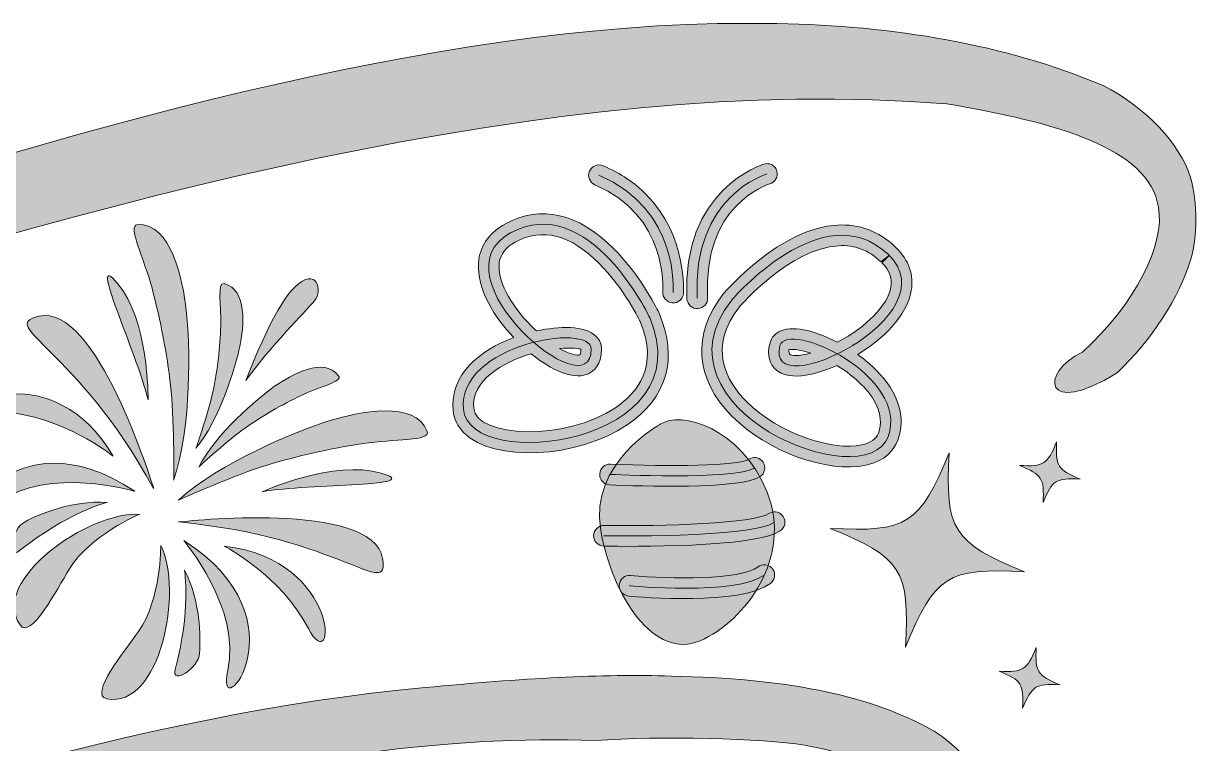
# Model space of a CAD drawing. Header units: inches. Extents: x 1.7 to 13.2, y -16.3 to -1.7.
# Drawn here: x 8.188 to 13.067, y -10.576 to -7.582 of the extents above; entities that cross this region are included whole.
import ezdxf

# ---------------------------------------------------------------- set-up
doc = ezdxf.new("R2010")
doc.units = ezdxf.units.IN
doc.header["$MEASUREMENT"] = 0
doc.layers.add('Layer 1', color=7, linetype='Continuous')

# ---------------------------------------------------------------- blocks, each defined once
blk = doc.blocks.new('block 5')
at = {"layer": 'Layer 1', "true_color": 0xffffff}
h = blk.add_hatch(color=7, dxfattribs=at)
h.dxf.hatch_style = 2
edge = h.paths.add_edge_path()
edge.add_spline(control_points=[(11.5405, -9.6815), (11.8612, -9.6981), (11.913, -9.6652), (12.0343, -9.3679), (12.0176, -9.6886), (12.0506, -9.7404), (12.3479, -9.8617), (12.0272, -9.845), (11.9754, -9.878), (11.8541, -10.1753), (11.8708, -9.8546), (11.8378, -9.8027), (11.5405, -9.6815)], knot_values=[0, 0, 0, 0, 1, 1, 1, 2, 2, 2, 3, 3, 3, 4, 4, 4, 4], degree=3, periodic=1)
h = blk.add_hatch(color=7, dxfattribs=at)
h.dxf.hatch_style = 2
edge = h.paths.add_edge_path()
edge.add_spline(control_points=[(12.3273, -9.42), (12.4275, -9.4253), (12.4437, -9.415), (12.4816, -9.322), (12.4764, -9.4223), (12.4867, -9.4385), (12.5796, -9.4764), (12.4794, -9.4712), (12.4632, -9.4814), (12.4253, -9.5744), (12.4305, -9.4741), (12.4202, -9.4579), (12.3273, -9.42)], knot_values=[0, 0, 0, 0, 1, 1, 1, 2, 2, 2, 3, 3, 3, 4, 4, 4, 4], degree=3, periodic=1)
h = blk.add_hatch(color=7, dxfattribs=at)
h.dxf.hatch_style = 2
edge = h.paths.add_edge_path()
edge.add_spline(control_points=[(12.2424, -10.2752), (12.3426, -10.2804), (12.3588, -10.2702), (12.3967, -10.1772), (12.3915, -10.2775), (12.4018, -10.2937), (12.4947, -10.3316), (12.3945, -10.3263), (12.3783, -10.3366), (12.3404, -10.4296), (12.3456, -10.3293), (12.3353, -10.3131), (12.2424, -10.2752)], knot_values=[0, 0, 0, 0, 1, 1, 1, 2, 2, 2, 3, 3, 3, 4, 4, 4, 4], degree=3, periodic=1)
at = {"layer": 'Layer 1', "lineweight": 0}
for points in [[(11.5405, -9.6815), (11.8612, -9.6981), (11.913, -9.6652), (12.0343, -9.3679), (12.0176, -9.6886), (12.0506, -9.7404), (12.3479, -9.8617), (12.0272, -9.845), (11.9754, -9.878), (11.8541, -10.1753), (11.8708, -9.8546), (11.8378, -9.8027), (11.5405, -9.6815)], [(12.3273, -9.42), (12.4275, -9.4253), (12.4437, -9.415), (12.4816, -9.322), (12.4764, -9.4223), (12.4867, -9.4385), (12.5796, -9.4764), (12.4794, -9.4712), (12.4632, -9.4814), (12.4253, -9.5744), (12.4305, -9.4741), (12.4202, -9.4579), (12.3273, -9.42)], [(12.2424, -10.2752), (12.3426, -10.2804), (12.3588, -10.2702), (12.3967, -10.1772), (12.3915, -10.2775), (12.4018, -10.2937), (12.4947, -10.3316), (12.3945, -10.3263), (12.3783, -10.3366), (12.3404, -10.4296), (12.3456, -10.3293), (12.3353, -10.3131), (12.2424, -10.2752)]]:
    blk.add_open_spline(points, degree=3, knots=[0, 0, 0, 0, 1, 1, 1, 2, 2, 2, 3, 3, 3, 4, 4, 4, 4], dxfattribs=at)
blk = doc.blocks.new('block 10')
at = {"layer": 'Layer 1', "true_color": 0x241726}
h = blk.add_hatch(color=250, dxfattribs=at)
h.dxf.hatch_style = 2
edge = h.paths.add_edge_path()
edge.add_spline(control_points=[(10.6405, -8.5185), (10.7562, -8.6347), (10.8262, -8.78), (10.8291, -8.7862), (10.91, -8.9745), (10.8627, -9.1391), (10.6966, -9.2513), (10.49, -9.3909), (10.1414, -9.4079), (10.0185, -9.2844), (9.9919, -9.2577), (9.9767, -9.226), (9.9734, -9.1904), (9.9593, -9.0416), (10.0843, -8.9413), (10.2256, -8.8886), (10.1207, -8.7783), (10.0666, -8.658), (10.0803, -8.5642), (10.0895, -8.5013), (10.1277, -8.45), (10.1909, -8.4157), (10.3383, -8.3356), (10.4939, -8.3711), (10.6405, -8.5185)], knot_values=[0, 0, 0, 0, 1, 1, 1, 2, 2, 2, 3, 3, 3, 4, 4, 4, 5, 5, 5, 6, 6, 6, 7, 7, 7, 8, 8, 8, 8], degree=3, periodic=1)
edge = h.paths.add_edge_path()
edge.add_spline(control_points=[(10.7508, -8.8216), (10.7507, -8.8215), (10.6844, -8.6845), (10.5795, -8.5791), (10.4609, -8.4599), (10.3439, -8.4304), (10.2319, -8.4912), (10.1924, -8.5128), (10.1706, -8.5406), (10.1654, -8.5766), (10.1552, -8.6464), (10.2065, -8.7477), (10.2993, -8.841), (10.3061, -8.8478), (10.3129, -8.8544), (10.3199, -8.8609), (10.4133, -8.8402), (10.5216, -8.8363), (10.5683, -8.8832), (10.5683, -8.8832), (10.5683, -8.8832), (10.5683, -8.8832), (10.5827, -8.8977), (10.5904, -8.916), (10.5905, -8.936), (10.5909, -9.003), (10.5563, -9.0289), (10.5357, -9.0384), (10.4604, -9.073), (10.3542, -9.0012), (10.2976, -8.9553), (10.1765, -8.991), (10.0483, -9.0691), (10.059, -9.1824), (10.0702, -9.304), (10.4403, -9.3206), (10.6485, -9.1799), (10.7391, -9.1188), (10.8303, -9.007), (10.7508, -8.8216), (10.7508, -8.8216), (10.7508, -8.8216), (10.7508, -8.8216)], knot_values=[0, 0, 0, 0, 1, 1, 1, 2, 2, 2, 3, 3, 3, 4, 4, 4, 5, 5, 5, 6, 6, 6, 7, 7, 7, 8, 8, 8, 9, 9, 9, 10, 10, 10, 11, 11, 11, 12, 12, 12, 13, 13, 13, 14, 14, 14, 14], degree=3, periodic=1)
edge = h.paths.add_edge_path()
edge.add_spline(control_points=[(10.4154, -8.9331), (10.4593, -8.9586), (10.49, -8.9648), (10.4998, -8.9602), (10.5011, -8.9596), (10.5046, -8.9529), (10.5045, -8.9365), (10.4994, -8.9348), (10.4676, -8.9289), (10.4154, -8.9331)], knot_values=[0, 0, 0, 0, 1, 1, 1, 2, 2, 2, 3, 3, 3, 3], degree=3, periodic=1)
at = {"layer": 'Layer 1', "lineweight": 0}
for points, knots in [([(10.7903, -8.8046), (10.7903, -8.8046), (10.5379, -8.2761), (10.2114, -8.4535), (9.8849, -8.6309), (10.5489, -9.1985), (10.5475, -8.9362), (10.5469, -8.8231), (9.9908, -8.9179), (10.0162, -9.1864), (10.0415, -9.4548), (11.0174, -9.3341), (10.7903, -8.8046)], [0, 0, 0, 0, 1, 1, 1, 2, 2, 2, 3, 3, 3, 4, 4, 4, 4]), ([(10.6405, -8.5185), (10.7562, -8.6347), (10.8262, -8.78), (10.8291, -8.7862), (10.91, -8.9745), (10.8627, -9.1391), (10.6966, -9.2513), (10.49, -9.3909), (10.1414, -9.4079), (10.0185, -9.2844), (9.9919, -9.2577), (9.9767, -9.226), (9.9734, -9.1904), (9.9593, -9.0416), (10.0843, -8.9413), (10.2256, -8.8886), (10.1207, -8.7783), (10.0666, -8.658), (10.0803, -8.5642), (10.0895, -8.5013), (10.1277, -8.45), (10.1909, -8.4157), (10.3383, -8.3356), (10.4939, -8.3711), (10.6405, -8.5185)], [0, 0, 0, 0, 1, 1, 1, 2, 2, 2, 3, 3, 3, 4, 4, 4, 5, 5, 5, 6, 6, 6, 7, 7, 7, 8, 8, 8, 8]), ([(10.7508, -8.8216), (10.7507, -8.8215), (10.6844, -8.6845), (10.5795, -8.5791), (10.4609, -8.4599), (10.3439, -8.4304), (10.2319, -8.4912), (10.1924, -8.5128), (10.1706, -8.5406), (10.1654, -8.5766), (10.1552, -8.6464), (10.2065, -8.7477), (10.2993, -8.841), (10.3061, -8.8478), (10.3129, -8.8544), (10.3199, -8.8609), (10.4133, -8.8402), (10.5216, -8.8363), (10.5683, -8.8832), (10.5683, -8.8832), (10.5683, -8.8832), (10.5683, -8.8832), (10.5827, -8.8977), (10.5904, -8.916), (10.5905, -8.936), (10.5909, -9.003), (10.5563, -9.0289), (10.5357, -9.0384), (10.4604, -9.073), (10.3542, -9.0012), (10.2976, -8.9553), (10.1765, -8.991), (10.0483, -9.0691), (10.059, -9.1824), (10.0702, -9.304), (10.4403, -9.3206), (10.6485, -9.1799), (10.7391, -9.1188), (10.8303, -9.007), (10.7508, -8.8216), (10.7508, -8.8216), (10.7508, -8.8216), (10.7508, -8.8216)], [0, 0, 0, 0, 1, 1, 1, 2, 2, 2, 3, 3, 3, 4, 4, 4, 5, 5, 5, 6, 6, 6, 7, 7, 7, 8, 8, 8, 9, 9, 9, 10, 10, 10, 11, 11, 11, 12, 12, 12, 13, 13, 13, 14, 14, 14, 14]), ([(10.4154, -8.9331), (10.4593, -8.9586), (10.49, -8.9648), (10.4998, -8.9602), (10.5011, -8.9596), (10.5046, -8.9529), (10.5045, -8.9365), (10.4994, -8.9348), (10.4676, -8.9289), (10.4154, -8.9331)], [0, 0, 0, 0, 1, 1, 1, 2, 2, 2, 3, 3, 3, 3])]:
    blk.add_open_spline(points, degree=3, knots=knots, dxfattribs=at)
blk = doc.blocks.new('block 11')
at = {"layer": 'Layer 1', "true_color": 0x241726}
h = blk.add_hatch(color=250, dxfattribs=at)
h.dxf.hatch_style = 2
edge = h.paths.add_edge_path()
edge.add_spline(control_points=[(11.8167, -8.5167), (11.8675, -8.5677), (11.8885, -8.6288), (11.8777, -8.6931), (11.8597, -8.7998), (11.7571, -8.8957), (11.6549, -8.9587), (11.6833, -8.9789), (11.7094, -9.0008), (11.732, -9.0236), (11.8247, -9.1167), (11.8564, -9.2204), (11.8213, -9.3153), (11.8076, -9.3523), (11.7735, -9.4003), (11.6893, -9.4186), (11.5285, -9.4536), (11.2784, -9.3621), (11.1317, -9.2146), (10.9776, -9.0597), (10.965, -8.8742), (11.0974, -8.7057), (11.1079, -8.6933), (11.3322, -8.4331), (11.5714, -8.4204), (11.6617, -8.4156), (11.7421, -8.446), (11.8106, -8.5107), (11.8108, -8.511), (11.8164, -8.5164), (11.8167, -8.5167)], knot_values=[0, 0, 0, 0, 1, 1, 1, 2, 2, 2, 3, 3, 3, 4, 4, 4, 5, 5, 5, 6, 6, 6, 7, 7, 7, 8, 8, 8, 9, 9, 9, 10, 10, 10, 10], degree=3, periodic=1)
edge = h.paths.add_edge_path()
edge.add_spline(control_points=[(11.5713, -8.9076), (11.6905, -8.8448), (11.7804, -8.7526), (11.7929, -8.6788), (11.7991, -8.6419), (11.7869, -8.6088), (11.7557, -8.5774), (11.7557, -8.5774), (11.7862, -8.547), (11.7862, -8.547), (11.7862, -8.547), (11.7514, -8.5732), (11.7514, -8.5732), (11.7001, -8.5246), (11.6427, -8.5027), (11.576, -8.5063), (11.3733, -8.5171), (11.166, -8.7576), (11.1639, -8.7601), (11.0317, -8.9285), (11.1065, -9.0674), (11.1926, -9.1539), (11.3299, -9.2919), (11.5549, -9.3599), (11.671, -9.3346), (11.7081, -9.3265), (11.7315, -9.31), (11.7406, -9.2854), (11.7699, -9.2064), (11.7189, -9.1323), (11.671, -9.0842), (11.6425, -9.0555), (11.6072, -9.0282), (11.5683, -9.0046), (11.5053, -9.0326), (11.3727, -9.08), (11.3107, -9.0178), (11.293, -8.9999), (11.2751, -8.9669), (11.2904, -8.9106), (11.2966, -8.8877), (11.3127, -8.8698), (11.3358, -8.8601), (11.3946, -8.8355), (11.4923, -8.8668), (11.5713, -8.9076)], knot_values=[0, 0, 0, 0, 1, 1, 1, 2, 2, 2, 3, 3, 3, 4, 4, 4, 5, 5, 5, 6, 6, 6, 7, 7, 7, 8, 8, 8, 9, 9, 9, 10, 10, 10, 11, 11, 11, 12, 12, 12, 13, 13, 13, 14, 14, 14, 15, 15, 15, 15], degree=3, periodic=1)
edge = h.paths.add_edge_path()
edge.add_spline(control_points=[(11.3717, -8.9571), (11.3789, -8.9643), (11.41, -8.9667), (11.46, -8.953), (11.4103, -8.9361), (11.3771, -8.9351), (11.3688, -8.9396), (11.3689, -8.9498), (11.3711, -8.9565), (11.3717, -8.9571)], knot_values=[0, 0, 0, 0, 1, 1, 1, 2, 2, 2, 3, 3, 3, 3], degree=3, periodic=1)
at = {"layer": 'Layer 1', "lineweight": 0}
for points, knots in [([(11.1312, -8.7322), (11.1312, -8.7322), (11.5112, -8.2864), (11.781, -8.542), (12.0508, -8.7975), (11.263, -9.175), (11.3319, -8.9219), (11.3616, -8.8127), (11.8745, -9.0475), (11.7809, -9.3004), (11.6873, -9.5533), (10.7754, -9.1853), (11.1312, -8.7322)], [0, 0, 0, 0, 1, 1, 1, 2, 2, 2, 3, 3, 3, 4, 4, 4, 4]), ([(11.8167, -8.5167), (11.8675, -8.5677), (11.8885, -8.6288), (11.8777, -8.6931), (11.8597, -8.7998), (11.7571, -8.8957), (11.6549, -8.9587), (11.6833, -8.9789), (11.7094, -9.0008), (11.732, -9.0236), (11.8247, -9.1167), (11.8564, -9.2204), (11.8213, -9.3153), (11.8076, -9.3523), (11.7735, -9.4003), (11.6893, -9.4186), (11.5285, -9.4536), (11.2784, -9.3621), (11.1317, -9.2146), (10.9776, -9.0597), (10.965, -8.8742), (11.0974, -8.7057), (11.1079, -8.6933), (11.3322, -8.4331), (11.5714, -8.4204), (11.6617, -8.4156), (11.7421, -8.446), (11.8106, -8.5107), (11.8108, -8.511), (11.8164, -8.5164), (11.8167, -8.5167)], [0, 0, 0, 0, 1, 1, 1, 2, 2, 2, 3, 3, 3, 4, 4, 4, 5, 5, 5, 6, 6, 6, 7, 7, 7, 8, 8, 8, 9, 9, 9, 10, 10, 10, 10]), ([(11.5713, -8.9076), (11.6905, -8.8448), (11.7804, -8.7526), (11.7929, -8.6788), (11.7991, -8.6419), (11.7869, -8.6088), (11.7557, -8.5774), (11.7557, -8.5774), (11.7862, -8.547), (11.7862, -8.547), (11.7862, -8.547), (11.7514, -8.5732), (11.7514, -8.5732), (11.7001, -8.5246), (11.6427, -8.5027), (11.576, -8.5063), (11.3733, -8.5171), (11.166, -8.7576), (11.1639, -8.7601), (11.0317, -8.9285), (11.1065, -9.0674), (11.1926, -9.1539), (11.3299, -9.2919), (11.5549, -9.3599), (11.671, -9.3346), (11.7081, -9.3265), (11.7315, -9.31), (11.7406, -9.2854), (11.7699, -9.2064), (11.7189, -9.1323), (11.671, -9.0842), (11.6425, -9.0555), (11.6072, -9.0282), (11.5683, -9.0046), (11.5053, -9.0326), (11.3727, -9.08), (11.3107, -9.0178), (11.293, -8.9999), (11.2751, -8.9669), (11.2904, -8.9106), (11.2966, -8.8877), (11.3127, -8.8698), (11.3358, -8.8601), (11.3946, -8.8355), (11.4923, -8.8668), (11.5713, -8.9076)], [0, 0, 0, 0, 1, 1, 1, 2, 2, 2, 3, 3, 3, 4, 4, 4, 5, 5, 5, 6, 6, 6, 7, 7, 7, 8, 8, 8, 9, 9, 9, 10, 10, 10, 11, 11, 11, 12, 12, 12, 13, 13, 13, 14, 14, 14, 15, 15, 15, 15]), ([(11.3717, -8.9571), (11.3789, -8.9643), (11.41, -8.9667), (11.46, -8.953), (11.4103, -8.9361), (11.3771, -8.9351), (11.3688, -8.9396), (11.3689, -8.9498), (11.3711, -8.9565), (11.3717, -8.9571)], [0, 0, 0, 0, 1, 1, 1, 2, 2, 2, 3, 3, 3, 3])]:
    blk.add_open_spline(points, degree=3, knots=knots, dxfattribs=at)
blk = doc.blocks.new('block 12')
at = {"layer": 'Layer 1', "true_color": 0x241726}
h = blk.add_hatch(color=250, dxfattribs=at)
h.dxf.hatch_style = 2
edge = h.paths.add_edge_path()
edge.add_spline(control_points=[(11.2561, -9.3998), (11.2581, -9.4018), (11.26, -9.4041), (11.2616, -9.4066), (11.2746, -9.4265), (11.2691, -9.4531), (11.2491, -9.4661), (11.1649, -9.5213), (10.749, -9.5062), (10.6235, -9.5002), (10.5998, -9.499), (10.5815, -9.4788), (10.5826, -9.4552), (10.5837, -9.4315), (10.6039, -9.4132), (10.6276, -9.4143), (10.8714, -9.4259), (11.1604, -9.4215), (11.2021, -9.3942), (11.2195, -9.3828), (11.242, -9.3856), (11.2561, -9.3998)], knot_values=[0, 0, 0, 0, 1, 1, 1, 2, 2, 2, 3, 3, 3, 4, 4, 4, 5, 5, 5, 6, 6, 6, 7, 7, 7, 7], degree=3, periodic=1)
at = {"layer": 'Layer 1', "lineweight": 0}
blk.add_open_spline([(11.2561, -9.3998), (11.2581, -9.4018), (11.26, -9.4041), (11.2616, -9.4066), (11.2746, -9.4265), (11.2691, -9.4531), (11.2491, -9.4661), (11.1649, -9.5213), (10.749, -9.5062), (10.6235, -9.5002), (10.5998, -9.499), (10.5815, -9.4788), (10.5826, -9.4552), (10.5837, -9.4315), (10.6039, -9.4132), (10.6276, -9.4143), (10.8714, -9.4259), (11.1604, -9.4215), (11.2021, -9.3942), (11.2195, -9.3828), (11.242, -9.3856), (11.2561, -9.3998)], degree=3, knots=[0, 0, 0, 0, 1, 1, 1, 2, 2, 2, 3, 3, 3, 4, 4, 4, 5, 5, 5, 6, 6, 6, 7, 7, 7, 7], dxfattribs=at)
blk.add_open_spline([(10.6256, -9.4572), (10.6256, -9.4572), (11.1464, -9.482), (11.2256, -9.4301)], degree=3, dxfattribs=at)
blk = doc.blocks.new('block 13')
at = {"layer": 'Layer 1', "true_color": 0x241726}
h = blk.add_hatch(color=250, dxfattribs=at)
h.dxf.hatch_style = 2
edge = h.paths.add_edge_path()
edge.add_spline(control_points=[(11.3398, -9.6256), (11.3417, -9.6276), (11.3436, -9.6298), (11.3451, -9.6321), (11.3583, -9.6519), (11.353, -9.6786), (11.3332, -9.6918), (11.2272, -9.7624), (10.7036, -9.7572), (10.5997, -9.7554), (10.576, -9.7549), (10.557, -9.7354), (10.5575, -9.7117), (10.5579, -9.6879), (10.5774, -9.6689), (10.6012, -9.6694), (10.8484, -9.6736), (11.2241, -9.6611), (11.2855, -9.6202), (11.3029, -9.6086), (11.3256, -9.6114), (11.3398, -9.6256)], knot_values=[0, 0, 0, 0, 1, 1, 1, 2, 2, 2, 3, 3, 3, 4, 4, 4, 5, 5, 5, 6, 6, 6, 7, 7, 7, 7], degree=3, periodic=1)
at = {"layer": 'Layer 1', "lineweight": 0}
blk.add_open_spline([(11.3398, -9.6256), (11.3417, -9.6276), (11.3436, -9.6298), (11.3451, -9.6321), (11.3583, -9.6519), (11.353, -9.6786), (11.3332, -9.6918), (11.2272, -9.7624), (10.7036, -9.7572), (10.5997, -9.7554), (10.576, -9.7549), (10.557, -9.7354), (10.5575, -9.7117), (10.5579, -9.6879), (10.5774, -9.6689), (10.6012, -9.6694), (10.8484, -9.6736), (11.2241, -9.6611), (11.2855, -9.6202), (11.3029, -9.6086), (11.3256, -9.6114), (11.3398, -9.6256)], degree=3, knots=[0, 0, 0, 0, 1, 1, 1, 2, 2, 2, 3, 3, 3, 4, 4, 4, 5, 5, 5, 6, 6, 6, 7, 7, 7, 7], dxfattribs=at)
blk.add_open_spline([(10.6004, -9.7124), (10.6004, -9.7124), (11.2092, -9.7228), (11.3094, -9.656)], degree=3, dxfattribs=at)
blk = doc.blocks.new('block 14')
at = {"layer": 'Layer 1', "true_color": 0x241726}
h = blk.add_hatch(color=250, dxfattribs=at)
h.dxf.hatch_style = 2
edge = h.paths.add_edge_path()
edge.add_spline(control_points=[(10.7748, -8.2922), (10.9476, -8.4658), (10.9309, -8.7018), (10.9306, -8.7047), (10.9287, -8.7284), (10.908, -8.7459), (10.8843, -8.744), (10.8607, -8.742), (10.8431, -8.7215), (10.8449, -8.6978), (10.8458, -8.6849), (10.8656, -8.3809), (10.563, -8.2532), (10.5413, -8.2442), (10.5308, -8.2187), (10.5401, -8.1968), (10.5493, -8.1749), (10.5745, -8.1647), (10.5964, -8.1739), (10.6713, -8.2055), (10.7296, -8.2468), (10.7748, -8.2922)], knot_values=[0, 0, 0, 0, 1, 1, 1, 2, 2, 2, 3, 3, 3, 4, 4, 4, 5, 5, 5, 6, 6, 6, 7, 7, 7, 7], degree=3, periodic=1)
at = {"layer": 'Layer 1', "lineweight": 0}
blk.add_open_spline([(10.7748, -8.2922), (10.9476, -8.4658), (10.9309, -8.7018), (10.9306, -8.7047), (10.9287, -8.7284), (10.908, -8.7459), (10.8843, -8.744), (10.8607, -8.742), (10.8431, -8.7215), (10.8449, -8.6978), (10.8458, -8.6849), (10.8656, -8.3809), (10.563, -8.2532), (10.5413, -8.2442), (10.5308, -8.2187), (10.5401, -8.1968), (10.5493, -8.1749), (10.5745, -8.1647), (10.5964, -8.1739), (10.6713, -8.2055), (10.7296, -8.2468), (10.7748, -8.2922)], degree=3, knots=[0, 0, 0, 0, 1, 1, 1, 2, 2, 2, 3, 3, 3, 4, 4, 4, 5, 5, 5, 6, 6, 6, 7, 7, 7, 7], dxfattribs=at)
blk.add_open_spline([(10.8878, -8.7012), (10.8878, -8.7012), (10.9162, -8.3555), (10.5797, -8.2135)], degree=3, dxfattribs=at)
blk = doc.blocks.new('block 15')
at = {"layer": 'Layer 1', "true_color": 0x241726}
h = blk.add_hatch(color=250, dxfattribs=at)
h.dxf.hatch_style = 2
edge = h.paths.add_edge_path()
edge.add_spline(control_points=[(11.2972, -9.8454), (11.2986, -9.8468), (11.3, -9.8484), (11.3012, -9.85), (11.3154, -9.8691), (11.3115, -9.896), (11.2925, -9.9103), (11.1665, -10.0043), (10.7498, -9.9674), (10.7028, -9.9629), (10.679, -9.9606), (10.6618, -9.9396), (10.664, -9.916), (10.6663, -9.8923), (10.6873, -9.875), (10.7109, -9.8773), (10.8761, -9.893), (11.1661, -9.8973), (11.241, -9.8413), (11.2584, -9.8284), (11.2824, -9.8305), (11.2972, -9.8454)], knot_values=[0, 0, 0, 0, 1, 1, 1, 2, 2, 2, 3, 3, 3, 4, 4, 4, 5, 5, 5, 6, 6, 6, 7, 7, 7, 7], degree=3, periodic=1)
at = {"layer": 'Layer 1', "lineweight": 0}
blk.add_open_spline([(11.2972, -9.8454), (11.2986, -9.8468), (11.3, -9.8484), (11.3012, -9.85), (11.3154, -9.8691), (11.3115, -9.896), (11.2925, -9.9103), (11.1665, -10.0043), (10.7498, -9.9674), (10.7028, -9.9629), (10.679, -9.9606), (10.6618, -9.9396), (10.664, -9.916), (10.6663, -9.8923), (10.6873, -9.875), (10.7109, -9.8773), (10.8761, -9.893), (11.1661, -9.8973), (11.241, -9.8413), (11.2584, -9.8284), (11.2824, -9.8305), (11.2972, -9.8454)], degree=3, knots=[0, 0, 0, 0, 1, 1, 1, 2, 2, 2, 3, 3, 3, 4, 4, 4, 5, 5, 5, 6, 6, 6, 7, 7, 7, 7], dxfattribs=at)
blk.add_open_spline([(10.7069, -9.9201), (10.7069, -9.9201), (11.1504, -9.9626), (11.2668, -9.8758)], degree=3, dxfattribs=at)
blk = doc.blocks.new('block 16')
at = {"layer": 'Layer 1', "true_color": 0x241726}
h = blk.add_hatch(color=250, dxfattribs=at)
h.dxf.hatch_style = 2
edge = h.paths.add_edge_path()
edge.add_spline(control_points=[(11.3078, -8.1777), (11.3127, -8.1826), (11.3165, -8.1888), (11.3186, -8.196), (11.3253, -8.2188), (11.3122, -8.2425), (11.2896, -8.2493), (11.2896, -8.2493), (11.2896, -8.2493), (11.2896, -8.2493), (11.2781, -8.2527), (11.0092, -8.3384), (11.0312, -8.7226), (11.0325, -8.7463), (11.0144, -8.7667), (10.9907, -8.768), (10.9669, -8.7694), (10.9467, -8.7512), (10.9453, -8.7275), (10.9193, -8.273), (11.2618, -8.1678), (11.2653, -8.1667), (11.2809, -8.1622), (11.2971, -8.1669), (11.3078, -8.1777)], knot_values=[0, 0, 0, 0, 1, 1, 1, 2, 2, 2, 3, 3, 3, 4, 4, 4, 5, 5, 5, 6, 6, 6, 7, 7, 7, 8, 8, 8, 8], degree=3, periodic=1)
at = {"layer": 'Layer 1', "lineweight": 0}
blk.add_open_spline([(11.3078, -8.1777), (11.3127, -8.1826), (11.3165, -8.1888), (11.3186, -8.196), (11.3253, -8.2188), (11.3122, -8.2425), (11.2896, -8.2493), (11.2896, -8.2493), (11.2896, -8.2493), (11.2896, -8.2493), (11.2781, -8.2527), (11.0092, -8.3384), (11.0312, -8.7226), (11.0325, -8.7463), (11.0144, -8.7667), (10.9907, -8.768), (10.9669, -8.7694), (10.9467, -8.7512), (10.9453, -8.7275), (10.9193, -8.273), (11.2618, -8.1678), (11.2653, -8.1667), (11.2809, -8.1622), (11.2971, -8.1669), (11.3078, -8.1777)], degree=3, knots=[0, 0, 0, 0, 1, 1, 1, 2, 2, 2, 3, 3, 3, 4, 4, 4, 5, 5, 5, 6, 6, 6, 7, 7, 7, 8, 8, 8, 8], dxfattribs=at)
blk.add_open_spline([(11.2774, -8.2081), (11.2774, -8.2081), (10.9639, -8.2995), (10.9882, -8.7251)], degree=3, dxfattribs=at)
blk = doc.blocks.new('block 9')
at = {"layer": 'Layer 1', "true_color": 0xffa115}
h = blk.add_hatch(color=40, dxfattribs=at)
h.dxf.hatch_style = 2
edge = h.paths.add_edge_path()
edge.add_spline(control_points=[(10.8343, -9.2488), (10.8343, -9.2488), (10.5378, -9.4091), (10.587, -9.689), (10.6362, -9.9689), (10.811, -10.2298), (10.9998, -10.1486), (11.1885, -10.0673), (11.3856, -9.8003), (11.2781, -9.5306), (11.1706, -9.261), (10.9162, -9.1911), (10.8343, -9.2488)], knot_values=[0, 0, 0, 0, 1, 1, 1, 2, 2, 2, 3, 3, 3, 4, 4, 4, 4], degree=3, periodic=1)
at = {"layer": 'Layer 1', "lineweight": 0}
blk.add_open_spline([(10.8343, -9.2488), (10.8343, -9.2488), (10.5378, -9.4091), (10.587, -9.689), (10.6362, -9.9689), (10.811, -10.2298), (10.9998, -10.1486), (11.1885, -10.0673), (11.3856, -9.8003), (11.2781, -9.5306), (11.1706, -9.261), (10.9162, -9.1911), (10.8343, -9.2488)], degree=3, knots=[0, 0, 0, 0, 1, 1, 1, 2, 2, 2, 3, 3, 3, 4, 4, 4, 4], dxfattribs=at)
at = {"layer": 'Layer 1'}
for name in ['block 14', 'block 16', 'block 10', 'block 11', 'block 12', 'block 13', 'block 15']:
    blk.add_blockref(name, (0, 0), dxfattribs=at)
blk = doc.blocks.new('block 27')
at = {"layer": 'Layer 1', "true_color": 0xffa115}
h = blk.add_hatch(color=40, dxfattribs=at)
h.dxf.hatch_style = 2
edge = h.paths.add_edge_path()
edge.add_spline(control_points=[(8.812, -9.4809), (8.8142, -9.4704), (8.8131, -9.2083), (8.7994, -9.0888), (8.7839, -8.9539), (8.7577, -8.8188), (8.7221, -8.6827), (8.6897, -8.5595), (8.6182, -8.4215), (8.6617, -8.4188), (8.8022, -8.4105), (8.8502, -8.6468), (8.8646, -8.7754), (8.8796, -8.9074), (8.8883, -9.264), (8.812, -9.4809)], knot_values=[0, 0, 0, 0, 1, 1, 1, 2, 2, 2, 3, 3, 3, 4, 4, 4, 5, 5, 5, 5], degree=3, periodic=1)
h = blk.add_hatch(color=40, dxfattribs=at)
h.dxf.hatch_style = 2
edge = h.paths.add_edge_path()
edge.add_spline(control_points=[(8.5792, -8.6635), (8.7073, -8.8153), (8.7059, -9.1345), (8.7058, -9.147), (8.6583, -8.9497), (8.4487, -8.5086), (8.5792, -8.6635)], knot_values=[0, 0, 0, 0, 1, 1, 1, 2, 2, 2, 2], degree=3, periodic=1)
h = blk.add_hatch(color=40, dxfattribs=at)
h.dxf.hatch_style = 2
edge = h.paths.add_edge_path()
edge.add_spline(control_points=[(9.3153, -8.6781), (9.4079, -8.5905), (9.4336, -8.6915), (9.3971, -8.7357), (9.3604, -8.7801), (9.2134, -8.9245), (9.1125, -9.0674), (9.1125, -9.0674), (9.223, -8.7657), (9.3153, -8.6781)], knot_values=[0, 0, 0, 0, 1, 1, 1, 2, 2, 2, 3, 3, 3, 3], degree=3, periodic=1)
h = blk.add_hatch(color=40, dxfattribs=at)
h.dxf.hatch_style = 2
edge = h.paths.add_edge_path()
edge.add_spline(control_points=[(9.0869, -8.9253), (9.07, -9.0098), (9.0021, -9.2309), (8.9047, -9.3485), (8.9084, -9.3425), (8.9619, -9.181), (8.9772, -9.1047), (8.9945, -9.0185), (9.0046, -8.9298), (9.0081, -8.8387), (9.0114, -8.7563), (8.991, -8.6564), (9.0214, -8.6639), (9.1196, -8.6879), (9.1036, -8.8433), (9.0869, -8.9253)], knot_values=[0, 0, 0, 0, 1, 1, 1, 2, 2, 2, 3, 3, 3, 4, 4, 4, 5, 5, 5, 5], degree=3, periodic=1)
h = blk.add_hatch(color=40, dxfattribs=at)
h.dxf.hatch_style = 2
edge = h.paths.add_edge_path()
edge.add_spline(control_points=[(8.252, -8.7994), (8.49, -8.741), (8.7225, -9.4948), (8.7289, -9.516), (8.4031, -8.9236), (8.0785, -8.8418), (8.252, -8.7994)], knot_values=[0, 0, 0, 0, 1, 1, 1, 2, 2, 2, 2], degree=3, periodic=1)
h = blk.add_hatch(color=40, dxfattribs=at)
h.dxf.hatch_style = 2
edge = h.paths.add_edge_path()
edge.add_spline(control_points=[(8.5609, -9.3819), (8.5521, -9.3751), (8.3496, -9.2146), (8.1077, -9.1979), (7.8617, -9.181), (8.3113, -8.9535), (8.5609, -9.3819)], knot_values=[0, 0, 0, 0, 1, 1, 1, 2, 2, 2, 2], degree=3, periodic=1)
h = blk.add_hatch(color=40, dxfattribs=at)
h.dxf.hatch_style = 2
edge = h.paths.add_edge_path()
edge.add_spline(control_points=[(9.4974, -9.0467), (9.5164, -9.0717), (9.4167, -9.0926), (9.3423, -9.1286), (9.2601, -9.1683), (9.183, -9.2127), (9.1108, -9.263), (9.047, -9.3077), (8.9202, -9.421), (8.9161, -9.4268), (8.9851, -9.2907), (9.1608, -9.1402), (9.2313, -9.0909), (9.3002, -9.0429), (9.4361, -8.9663), (9.4974, -9.0467)], knot_values=[0, 0, 0, 0, 1, 1, 1, 2, 2, 2, 3, 3, 3, 4, 4, 4, 5, 5, 5, 5], degree=3, periodic=1)
h = blk.add_hatch(color=40, dxfattribs=at)
h.dxf.hatch_style = 2
edge = h.paths.add_edge_path()
edge.add_spline(control_points=[(9.8656, -9.2788), (9.8807, -9.3197), (9.7254, -9.3092), (9.5996, -9.3287), (9.4606, -9.3503), (9.3263, -9.3801), (9.1964, -9.4198), (9.0813, -9.4549), (8.8405, -9.5585), (8.8317, -9.5648), (9.0003, -9.4081), (9.3307, -9.2739), (9.4576, -9.235), (9.5814, -9.1969), (9.8171, -9.1466), (9.8656, -9.2788)], knot_values=[0, 0, 0, 0, 1, 1, 1, 2, 2, 2, 3, 3, 3, 4, 4, 4, 5, 5, 5, 5], degree=3, periodic=1)
h = blk.add_hatch(color=40, dxfattribs=at)
h.dxf.hatch_style = 2
edge = h.paths.add_edge_path()
edge.add_spline(control_points=[(8.0827, -9.5746), (7.8718, -9.7291), (8.1374, -9.182), (8.65, -9.5275), (8.65, -9.5275), (8.2935, -9.42), (8.0827, -9.5746)], knot_values=[0, 0, 0, 0, 1, 1, 1, 2, 2, 2, 2], degree=3, periodic=1)
h = blk.add_hatch(color=40, dxfattribs=at)
h.dxf.hatch_style = 2
edge = h.paths.add_edge_path()
edge.add_spline(control_points=[(9.6742, -9.452), (9.8684, -9.5099), (9.3794, -9.4936), (9.18, -9.5291), (9.18, -9.5291), (9.48, -9.394), (9.6742, -9.452)], knot_values=[0, 0, 0, 0, 1, 1, 1, 2, 2, 2, 2], degree=3, periodic=1)
h = blk.add_hatch(color=40, dxfattribs=at)
h.dxf.hatch_style = 2
edge = h.paths.add_edge_path()
edge.add_spline(control_points=[(8.6694, -9.6232), (8.6694, -9.6232), (8.4646, -9.7094), (8.3785, -9.8504), (8.3255, -9.9372), (8.2181, -10.1468), (8.1739, -10.0832), (8.0447, -9.8966), (8.4634, -9.609), (8.6694, -9.6232)], knot_values=[0, 0, 0, 0, 1, 1, 1, 2, 2, 2, 3, 3, 3, 3], degree=3, periodic=1)
h = blk.add_hatch(color=40, dxfattribs=at)
h.dxf.hatch_style = 2
edge = h.paths.add_edge_path()
edge.add_spline(control_points=[(8.5351, -9.5736), (8.5351, -9.5736), (8.3692, -9.6162), (8.172, -9.774), (8.1198, -9.8159), (8.1348, -9.6847), (8.1944, -9.6537), (8.254, -9.6228), (8.3885, -9.5644), (8.5351, -9.5736)], knot_values=[0, 0, 0, 0, 1, 1, 1, 2, 2, 2, 3, 3, 3, 3], degree=3, periodic=1)
h = blk.add_hatch(color=40, dxfattribs=at)
h.dxf.hatch_style = 2
edge = h.paths.add_edge_path()
edge.add_spline(control_points=[(9.6803, -9.8063), (9.7103, -9.9822), (9.506, -9.7173), (8.8325, -9.655), (8.8516, -9.6527), (9.6386, -9.5645), (9.6803, -9.8063)], knot_values=[0, 0, 0, 0, 1, 1, 1, 2, 2, 2, 2], degree=3, periodic=1)
h = blk.add_hatch(color=40, dxfattribs=at)
h.dxf.hatch_style = 2
edge = h.paths.add_edge_path()
edge.add_spline(control_points=[(8.6659, -10.1098), (8.7609, -9.9744), (8.7581, -9.7522), (8.7581, -9.7522), (8.8534, -9.9353), (8.7569, -10.4342), (8.5339, -10.39), (8.458, -10.375), (8.6075, -10.1929), (8.6659, -10.1098)], knot_values=[0, 0, 0, 0, 1, 1, 1, 2, 2, 2, 3, 3, 3, 3], degree=3, periodic=1)
h = blk.add_hatch(color=40, dxfattribs=at)
h.dxf.hatch_style = 2
edge = h.paths.add_edge_path()
edge.add_spline(control_points=[(8.8538, -9.7318), (9.375, -10.064), (8.9792, -10.5259), (9.0368, -10.2708), (9.0944, -10.0159), (8.8538, -9.7318), (8.8538, -9.7318)], knot_values=[0, 0, 0, 0, 1, 1, 1, 2, 2, 2, 2], degree=3, periodic=1)
h = blk.add_hatch(color=40, dxfattribs=at)
h.dxf.hatch_style = 2
edge = h.paths.add_edge_path()
edge.add_spline(control_points=[(9.0223, -9.7553), (9.5152, -9.813), (9.486, -10.3163), (9.3722, -10.0976), (9.258, -9.8777), (9.0223, -9.7553), (9.0223, -9.7553)], knot_values=[0, 0, 0, 0, 1, 1, 1, 2, 2, 2, 2], degree=3, periodic=1)
h = blk.add_hatch(color=40, dxfattribs=at)
h.dxf.hatch_style = 2
edge = h.paths.add_edge_path()
edge.add_spline(control_points=[(8.9197, -10.2), (8.915, -10.267), (8.8008, -10.3331), (8.8183, -10.2684), (8.8843, -10.0247), (8.8573, -9.8557), (8.8573, -9.8557), (8.9241, -9.9863), (8.9243, -10.1329), (8.9197, -10.2)], knot_values=[0, 0, 0, 0, 1, 1, 1, 2, 2, 2, 3, 3, 3, 3], degree=3, periodic=1)
at = {"layer": 'Layer 1', "lineweight": 0}
for points, knots in [([(8.812, -9.4809), (8.8142, -9.4704), (8.8131, -9.2083), (8.7994, -9.0888), (8.7839, -8.9539), (8.7577, -8.8188), (8.7221, -8.6827), (8.6897, -8.5595), (8.6182, -8.4215), (8.6617, -8.4188), (8.8022, -8.4105), (8.8502, -8.6468), (8.8646, -8.7754), (8.8796, -8.9074), (8.8883, -9.264), (8.812, -9.4809)], [0, 0, 0, 0, 1, 1, 1, 2, 2, 2, 3, 3, 3, 4, 4, 4, 5, 5, 5, 5]), ([(8.5792, -8.6635), (8.7073, -8.8153), (8.7059, -9.1345), (8.7058, -9.147), (8.6583, -8.9497), (8.4487, -8.5086), (8.5792, -8.6635)], [0, 0, 0, 0, 1, 1, 1, 2, 2, 2, 2]), ([(9.3153, -8.6781), (9.4079, -8.5905), (9.4336, -8.6915), (9.3971, -8.7357), (9.3604, -8.7801), (9.2134, -8.9245), (9.1125, -9.0674), (9.1125, -9.0674), (9.223, -8.7657), (9.3153, -8.6781)], [0, 0, 0, 0, 1, 1, 1, 2, 2, 2, 3, 3, 3, 3]), ([(9.0869, -8.9253), (9.07, -9.0098), (9.0021, -9.2309), (8.9047, -9.3485), (8.9084, -9.3425), (8.9619, -9.181), (8.9772, -9.1047), (8.9945, -9.0185), (9.0046, -8.9298), (9.0081, -8.8387), (9.0114, -8.7563), (8.991, -8.6564), (9.0214, -8.6639), (9.1196, -8.6879), (9.1036, -8.8433), (9.0869, -8.9253)], [0, 0, 0, 0, 1, 1, 1, 2, 2, 2, 3, 3, 3, 4, 4, 4, 5, 5, 5, 5]), ([(8.252, -8.7994), (8.49, -8.741), (8.7225, -9.4948), (8.7289, -9.516), (8.4031, -8.9236), (8.0785, -8.8418), (8.252, -8.7994)], [0, 0, 0, 0, 1, 1, 1, 2, 2, 2, 2]), ([(8.5609, -9.3819), (8.5521, -9.3751), (8.3496, -9.2146), (8.1077, -9.1979), (7.8617, -9.181), (8.3113, -8.9535), (8.5609, -9.3819)], [0, 0, 0, 0, 1, 1, 1, 2, 2, 2, 2]), ([(9.4974, -9.0467), (9.5164, -9.0717), (9.4167, -9.0926), (9.3423, -9.1286), (9.2601, -9.1683), (9.183, -9.2127), (9.1108, -9.263), (9.047, -9.3077), (8.9202, -9.421), (8.9161, -9.4268), (8.9851, -9.2907), (9.1608, -9.1402), (9.2313, -9.0909), (9.3002, -9.0429), (9.4361, -8.9663), (9.4974, -9.0467)], [0, 0, 0, 0, 1, 1, 1, 2, 2, 2, 3, 3, 3, 4, 4, 4, 5, 5, 5, 5]), ([(9.8656, -9.2788), (9.8807, -9.3197), (9.7254, -9.3092), (9.5996, -9.3287), (9.4606, -9.3503), (9.3263, -9.3801), (9.1964, -9.4198), (9.0813, -9.4549), (8.8405, -9.5585), (8.8317, -9.5648), (9.0003, -9.4081), (9.3307, -9.2739), (9.4576, -9.235), (9.5814, -9.1969), (9.8171, -9.1466), (9.8656, -9.2788)], [0, 0, 0, 0, 1, 1, 1, 2, 2, 2, 3, 3, 3, 4, 4, 4, 5, 5, 5, 5]), ([(8.0827, -9.5746), (7.8718, -9.7291), (8.1374, -9.182), (8.65, -9.5275), (8.65, -9.5275), (8.2935, -9.42), (8.0827, -9.5746)], [0, 0, 0, 0, 1, 1, 1, 2, 2, 2, 2]), ([(9.6742, -9.452), (9.8684, -9.5099), (9.3794, -9.4936), (9.18, -9.5291), (9.18, -9.5291), (9.48, -9.394), (9.6742, -9.452)], [0, 0, 0, 0, 1, 1, 1, 2, 2, 2, 2]), ([(8.6694, -9.6232), (8.6694, -9.6232), (8.4646, -9.7094), (8.3785, -9.8504), (8.3255, -9.9372), (8.2181, -10.1468), (8.1739, -10.0832), (8.0447, -9.8966), (8.4634, -9.609), (8.6694, -9.6232)], [0, 0, 0, 0, 1, 1, 1, 2, 2, 2, 3, 3, 3, 3]), ([(8.5351, -9.5736), (8.5351, -9.5736), (8.3692, -9.6162), (8.172, -9.774), (8.1198, -9.8159), (8.1348, -9.6847), (8.1944, -9.6537), (8.254, -9.6228), (8.3885, -9.5644), (8.5351, -9.5736)], [0, 0, 0, 0, 1, 1, 1, 2, 2, 2, 3, 3, 3, 3]), ([(9.6803, -9.8063), (9.7103, -9.9822), (9.506, -9.7173), (8.8325, -9.655), (8.8516, -9.6527), (9.6386, -9.5645), (9.6803, -9.8063)], [0, 0, 0, 0, 1, 1, 1, 2, 2, 2, 2]), ([(8.6659, -10.1098), (8.7609, -9.9744), (8.7581, -9.7522), (8.7581, -9.7522), (8.8534, -9.9353), (8.7569, -10.4342), (8.5339, -10.39), (8.458, -10.375), (8.6075, -10.1929), (8.6659, -10.1098)], [0, 0, 0, 0, 1, 1, 1, 2, 2, 2, 3, 3, 3, 3]), ([(8.8538, -9.7318), (9.375, -10.064), (8.9792, -10.5259), (9.0368, -10.2708), (9.0944, -10.0159), (8.8538, -9.7318), (8.8538, -9.7318)], [0, 0, 0, 0, 1, 1, 1, 2, 2, 2, 2]), ([(9.0223, -9.7553), (9.5152, -9.813), (9.486, -10.3163), (9.3722, -10.0976), (9.258, -9.8777), (9.0223, -9.7553), (9.0223, -9.7553)], [0, 0, 0, 0, 1, 1, 1, 2, 2, 2, 2]), ([(8.9197, -10.2), (8.915, -10.267), (8.8008, -10.3331), (8.8183, -10.2684), (8.8843, -10.0247), (8.8573, -9.8557), (8.8573, -9.8557), (8.9241, -9.9863), (8.9243, -10.1329), (8.9197, -10.2)], [0, 0, 0, 0, 1, 1, 1, 2, 2, 2, 3, 3, 3, 3])]:
    blk.add_open_spline(points, degree=3, knots=knots, dxfattribs=at)
blk = doc.blocks.new('block 2')
at = {"layer": 'Layer 1', "true_color": 0xffffff}
h = blk.add_hatch(color=7, dxfattribs=at)
h.dxf.hatch_style = 2
edge = h.paths.add_edge_path()
edge.add_spline(control_points=[(11.9397, -10.506), (12.1212, -10.6015), (12.255, -10.8213), (12.3028, -10.9646), (12.3315, -11.0697), (12.3315, -11.2226), (12.3028, -11.3085), (12.2646, -11.4614), (12.1404, -11.6524), (11.997, -11.7766), (11.7487, -11.9964), (11.2423, -12.2449), (10.8792, -12.3213), (10.7073, -12.3595), (10.3729, -12.3499), (10.2868, -12.3117), (10.2582, -12.2927), (10.2582, -12.2449), (10.2868, -12.2257), (10.2965, -12.2162), (10.3155, -12.2162), (10.3824, -12.2257), (10.5066, -12.2449), (10.7551, -12.2352), (10.8983, -12.1971), (11.2518, -12.1015), (11.6245, -11.9105), (11.8538, -11.6907), (12.0735, -11.49), (12.1977, -11.2512), (12.1787, -11.0984), (12.1309, -10.8404), (11.8824, -10.6684), (11.4333, -10.5823), (11.2615, -10.5537), (10.8315, -10.5442), (10.5639, -10.5633), (8.118, -10.4772), (5.462, -12.2449), (2.567, -12.522), (2.4333, -12.5315), (2.3568, -12.522), (2.2996, -12.5123), (1.8696, -12.3881), (1.7262, -12.0059), (1.9269, -11.6334), (2.1562, -11.4709), (2.1084, -11.6047), (2.032, -11.7671), (1.8218, -12.1493), (2.2135, -12.4359), (2.5384, -12.3786), (4.5639, -12.0634), (7.5066, -10.5537), (9.8569, -10.3435), (10.2582, -10.3054), (10.5926, -10.2862), (10.8792, -10.2957), (11.3569, -10.3054), (11.6818, -10.3722), (11.9397, -10.506)], knot_values=[0, 0, 0, 0, 1, 1, 1, 2, 2, 2, 3, 3, 3, 4, 4, 4, 5, 5, 5, 6, 6, 6, 7, 7, 7, 8, 8, 8, 9, 9, 9, 10, 10, 10, 11, 11, 11, 12, 12, 12, 13, 13, 13, 14, 14, 14, 15, 15, 15, 16, 16, 16, 17, 17, 17, 18, 18, 18, 19, 19, 19, 20, 20, 20, 20], degree=3, periodic=1)
edge = h.paths.add_edge_path()
edge.add_spline(control_points=[(11.3188, -7.5824), (11.806, -7.5919), (12.2646, -7.6683), (12.6754, -7.8403), (12.8569, -7.9359), (12.9907, -8.0791), (13.0385, -8.2225), (13.0671, -8.3276), (13.0671, -8.471), (13.0385, -8.5664), (12.9907, -8.7193), (12.8761, -8.9008), (12.7327, -9.0346), (12.427, -9.2257), (12.4078, -9.0346), (12.5895, -8.9486), (12.8092, -8.7479), (12.9334, -8.4996), (12.9047, -8.3467), (12.8664, -8.0983), (12.4748, -7.9932), (12.0258, -7.9168), (8.7582, -7.6492), (4.3441, -10.0951), (2.4906, -9.9232), (1.8887, -9.9136), (1.7359, -9.4359), (1.9747, -9.0346), (2.3282, -8.4422), (3.2645, -8.0696), (3.6944, -8.576), (3.7422, -8.6238), (3.7422, -8.6525), (3.7135, -8.662), (3.6944, -8.6716), (3.6754, -8.662), (3.6467, -8.6333), (3.1307, -8.3467), (2.2804, -8.7575), (2.0702, -9.1589), (1.8696, -9.5697), (2.2135, -9.8371), (2.5766, -9.7798), (4.9461, -9.4168), (8.4429, -7.6397), (11.0703, -7.5824), (11.0703, -7.5824), (11.3188, -7.5824), (11.3188, -7.5824)], knot_values=[0, 0, 0, 0, 1, 1, 1, 2, 2, 2, 3, 3, 3, 4, 4, 4, 5, 5, 5, 6, 6, 6, 7, 7, 7, 8, 8, 8, 9, 9, 9, 10, 10, 10, 11, 11, 11, 12, 12, 12, 13, 13, 13, 14, 14, 14, 15, 15, 15, 16, 16, 16, 16], degree=3, periodic=1)
edge = h.paths.add_edge_path()
edge.add_spline(control_points=[(7.0098, -8.1747), (7.0098, -8.2034), (6.9429, -8.232), (6.9334, -8.2034), (6.9237, -8.1652), (6.4078, -8.3276), (5.3473, -8.7003), (4.4014, -9.0346), (4.1913, -9.1014), (3.6371, -9.2448), (3.1976, -9.3499), (2.9588, -9.3785), (2.8537, -9.3404), (2.825, -9.3307), (2.8154, -9.3212), (2.8154, -9.2831), (2.8154, -9.2639), (2.825, -9.2448), (2.8346, -9.2448), (2.8441, -9.2353), (2.8919, -9.2353), (2.9492, -9.2353), (3.1881, -9.2448), (3.7804, -9.0824), (5.032, -8.662), (5.4333, -8.5282), (5.8633, -8.3945), (5.9874, -8.3562), (6.79, -8.1174), (6.7805, -8.1174), (6.876, -8.1174), (6.9715, -8.1174), (7.0098, -8.1364), (7.0098, -8.1747)], knot_values=[0, 0, 0, 0, 1, 1, 1, 2, 2, 2, 3, 3, 3, 4, 4, 4, 5, 5, 5, 6, 6, 6, 7, 7, 7, 8, 8, 8, 9, 9, 9, 10, 10, 10, 11, 11, 11, 11], degree=3, periodic=1)
edge = h.paths.add_edge_path()
edge.add_spline(control_points=[(11.1659, -10.9836), (11.3283, -11.0409), (11.5098, -11.1748), (11.5384, -11.2704), (11.5576, -11.318), (11.5576, -11.3658), (11.5384, -11.4041), (11.5098, -11.4519), (11.4906, -11.4614), (11.4525, -11.4422), (11.4333, -11.4327), (11.4333, -11.4232), (11.443, -11.3754), (11.4525, -11.318), (11.4525, -11.318), (11.3856, -11.2607), (11.271, -11.1556), (11.1181, -11.0984), (10.8505, -11.0601), (10.4302, -11.0028), (9.8282, -11.0219), (9.1976, -11.1079), (8.4333, -11.2226), (7.0288, -11.5473), (6.9334, -11.6334), (6.9046, -11.662), (6.8856, -11.662), (6.8664, -11.6429), (6.8378, -11.6143), (6.8378, -11.5761), (6.876, -11.557), (7.0575, -11.4232), (8.4621, -11.0697), (9.2454, -10.9646), (9.6467, -10.9072), (10.0385, -10.8786), (10.3729, -10.8786), (10.7073, -10.8881), (10.9939, -10.9168), (11.1659, -10.9836)], knot_values=[0, 0, 0, 0, 1, 1, 1, 2, 2, 2, 3, 3, 3, 4, 4, 4, 5, 5, 5, 6, 6, 6, 7, 7, 7, 8, 8, 8, 9, 9, 9, 10, 10, 10, 11, 11, 11, 12, 12, 12, 13, 13, 13, 13], degree=3, periodic=1)
at = {"layer": 'Layer 1', "lineweight": 0}
for points, knots in [([(11.3188, -7.5824), (11.806, -7.5919), (12.2646, -7.6683), (12.6754, -7.8403), (12.8569, -7.9359), (12.9907, -8.0791), (13.0385, -8.2225), (13.0671, -8.3276), (13.0671, -8.471), (13.0385, -8.5664), (12.9907, -8.7193), (12.8761, -8.9008), (12.7327, -9.0346), (12.427, -9.2257), (12.4078, -9.0346), (12.5895, -8.9486), (12.8092, -8.7479), (12.9334, -8.4996), (12.9047, -8.3467), (12.8664, -8.0983), (12.4748, -7.9932), (12.0258, -7.9168), (8.7582, -7.6492), (4.3441, -10.0951), (2.4906, -9.9232), (1.8887, -9.9136), (1.7359, -9.4359), (1.9747, -9.0346), (2.3282, -8.4422), (3.2645, -8.0696), (3.6944, -8.576), (3.7422, -8.6238), (3.7422, -8.6525), (3.7135, -8.662), (3.6944, -8.6716), (3.6754, -8.662), (3.6467, -8.6333), (3.1307, -8.3467), (2.2804, -8.7575), (2.0702, -9.1589), (1.8696, -9.5697), (2.2135, -9.8371), (2.5766, -9.7798), (4.9461, -9.4168), (8.4429, -7.6397), (11.0703, -7.5824), (11.0703, -7.5824), (11.3188, -7.5824), (11.3188, -7.5824)], [0, 0, 0, 0, 1, 1, 1, 2, 2, 2, 3, 3, 3, 4, 4, 4, 5, 5, 5, 6, 6, 6, 7, 7, 7, 8, 8, 8, 9, 9, 9, 10, 10, 10, 11, 11, 11, 12, 12, 12, 13, 13, 13, 14, 14, 14, 15, 15, 15, 16, 16, 16, 16]), ([(11.9397, -10.506), (12.1212, -10.6015), (12.255, -10.8213), (12.3028, -10.9646), (12.3315, -11.0697), (12.3315, -11.2226), (12.3028, -11.3085), (12.2646, -11.4614), (12.1404, -11.6524), (11.997, -11.7766), (11.7487, -11.9964), (11.2423, -12.2449), (10.8792, -12.3213), (10.7073, -12.3595), (10.3729, -12.3499), (10.2868, -12.3117), (10.2582, -12.2927), (10.2582, -12.2449), (10.2868, -12.2257), (10.2965, -12.2162), (10.3155, -12.2162), (10.3824, -12.2257), (10.5066, -12.2449), (10.7551, -12.2352), (10.8983, -12.1971), (11.2518, -12.1015), (11.6245, -11.9105), (11.8538, -11.6907), (12.0735, -11.49), (12.1977, -11.2512), (12.1787, -11.0984), (12.1309, -10.8404), (11.8824, -10.6684), (11.4333, -10.5823), (11.2615, -10.5537), (10.8315, -10.5442), (10.5639, -10.5633), (8.118, -10.4772), (5.462, -12.2449), (2.567, -12.522), (2.4333, -12.5315), (2.3568, -12.522), (2.2996, -12.5123), (1.8696, -12.3881), (1.7262, -12.0059), (1.9269, -11.6334), (2.1562, -11.4709), (2.1084, -11.6047), (2.032, -11.7671), (1.8218, -12.1493), (2.2135, -12.4359), (2.5384, -12.3786), (4.5639, -12.0634), (7.5066, -10.5537), (9.8569, -10.3435), (10.2582, -10.3054), (10.5926, -10.2862), (10.8792, -10.2957), (11.3569, -10.3054), (11.6818, -10.3722), (11.9397, -10.506)], [0, 0, 0, 0, 1, 1, 1, 2, 2, 2, 3, 3, 3, 4, 4, 4, 5, 5, 5, 6, 6, 6, 7, 7, 7, 8, 8, 8, 9, 9, 9, 10, 10, 10, 11, 11, 11, 12, 12, 12, 13, 13, 13, 14, 14, 14, 15, 15, 15, 16, 16, 16, 17, 17, 17, 18, 18, 18, 19, 19, 19, 20, 20, 20, 20])]:
    blk.add_open_spline(points, degree=3, knots=knots, dxfattribs=at)
at = {"layer": 'Layer 1'}
for name in ['block 9', 'block 27', 'block 5']:
    blk.add_blockref(name, (0, 0), dxfattribs=at)

msp = doc.modelspace()

# ---------------------------------------------------------------- block references
at = {"layer": 'Layer 1'}
msp.add_blockref('block 2', (0, 0), dxfattribs=at)

doc.saveas('drawing.dxf')
